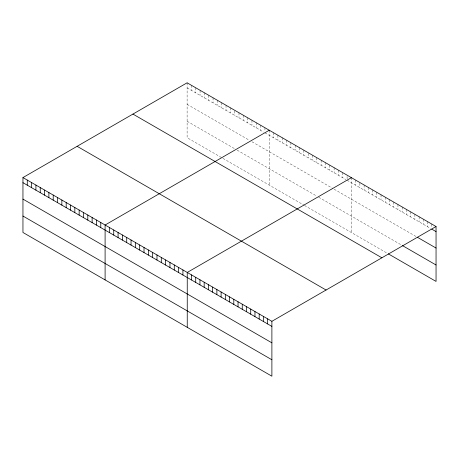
<?xml version="1.0" encoding="UTF-8"?>
<svg xmlns="http://www.w3.org/2000/svg" width="459" height="459" viewBox="0 0 459 459"><rect width="100%" height="100%" fill="white"/><g stroke="black" fill="none" stroke-linecap="round" stroke-linejoin="round"><path stroke-width="0.34" stroke-dasharray="2.29 1.72" d="M187.111 82.804L187.111 137.694L221.703 157.667M187.111 87.893L263.701 132.112M264.941 132.829L345.851 179.544M347.09 180.255L430.611 228.473M187.111 104.331L249.495 140.345M251.968 141.774L332.884 188.488M334.118 189.2L416.703 236.884M187.111 121.262L234.675 148.722M237.142 150.145L316.825 196.148M318.678 197.221L401.591 245.089M222.936 158.378L303.852 205.093M304.472 205.448L387.683 253.494M431.816 224.084L431.816 227.899M427.587 221.64L427.587 226.729M423.353 219.195L423.353 224.285M419.124 216.751L419.124 221.846M414.89 214.307L414.89 219.402M410.656 211.863L410.656 216.958M406.427 209.424L406.427 214.514M402.193 206.98L402.193 212.069M397.964 204.536L397.964 209.625M393.73 202.092L393.73 207.181M389.502 199.648L389.502 204.743M385.267 197.204L385.267 202.299M381.033 194.759L381.033 199.854M376.805 192.321L376.805 197.41M372.57 189.877L372.57 194.966M368.342 187.433L368.342 192.522M364.107 184.988L364.107 190.083M359.873 183.181L359.873 187.639M355.645 180.1L355.645 185.195M351.41 177.662L351.41 232.552M347.09 176.434L347.09 178.981M342.764 172.664L342.764 177.759M338.438 170.169L338.438 175.263M334.118 167.673L334.118 172.768M329.791 165.177L329.791 170.272M325.471 162.681L325.471 167.776M321.145 160.185L321.145 165.28M316.825 157.689L316.825 162.779M312.499 155.194L312.499 160.283M308.173 153.335L308.173 157.787M303.852 150.202L303.852 155.291M299.526 147.706L299.526 152.795M295.206 145.21L295.206 150.3M290.88 142.715L290.88 147.804M286.559 140.213L286.559 145.308M282.233 137.717L282.233 142.812M277.907 135.221L277.907 140.316M273.587 132.726L273.587 137.82M269.261 130.23L269.261 185.126M264.941 127.734L264.941 131.555M260.614 125.238L260.614 130.333M256.294 122.742L256.294 127.832M251.968 120.247L251.968 125.336M247.642 117.751L247.642 122.84M243.322 115.255L243.322 120.344M238.996 112.759L238.996 117.848M234.675 110.9L234.675 115.352M230.349 107.767L230.349 112.857M226.029 105.266L226.029 110.361M221.703 102.77L221.703 107.865M217.377 100.274L217.377 105.369M213.056 97.778L213.056 102.873M208.73 95.283L208.73 100.378M204.41 92.787L204.41 97.882M200.084 90.291L200.084 95.386M195.763 87.795L195.763 92.884M191.437 85.299L191.437 90.389"/><path stroke-width="0.69" d="M22.95 177.581L271.889 321.306L271.889 376.196L22.95 232.478L22.95 177.581L187.111 82.804L436.05 226.522L436.05 281.419L388.291 253.844M269.261 130.23L105.1 225.008L105.1 279.904M351.41 177.662L187.249 272.439L187.249 327.33M271.889 321.306L436.05 226.522M431.816 229.173L436.05 231.617M417.311 237.228L436.05 248.049M402.193 245.439L436.05 264.986M132.938 114.079L381.877 257.803M77.123 146.306L326.062 290.025M22.95 182.676L271.889 326.395M22.95 199.108L271.889 342.833M22.95 216.04L271.889 359.764M267.654 318.862L267.654 323.951M263.42 316.417L263.42 321.507M259.192 313.973L259.192 319.068M254.957 311.529L254.957 316.624M250.729 309.085L250.729 314.18M246.494 306.646L246.494 311.736M242.26 304.202L242.26 309.291M238.032 301.758L238.032 306.847M233.797 299.314L233.797 304.409M229.569 296.87L229.569 301.965M225.335 294.426L225.335 299.52M221.106 291.987L221.106 297.076M216.872 289.543L216.872 294.632M212.637 287.099L212.637 292.188M208.409 284.655L208.409 289.744M204.175 282.21L204.175 287.305M199.946 279.766L199.946 284.861M195.712 277.322L195.712 282.417M191.478 274.884L191.478 279.973M182.923 269.944L182.923 275.033M178.603 267.448L178.603 272.537M174.277 264.952L174.277 270.041M169.956 262.45L169.956 267.545M165.63 259.955L165.63 265.05M161.304 257.459L161.304 262.554M156.984 254.963L156.984 260.058M152.658 252.467L152.658 257.562M148.337 249.971L148.337 255.066M144.011 247.476L144.011 252.57M139.691 244.98L139.691 250.069M135.365 242.484L135.365 247.573M131.039 239.988L131.039 245.077M126.718 237.492L126.718 242.582M122.392 234.997L122.392 240.086M118.072 232.501L118.072 237.59M113.746 230.005L113.746 235.094M109.42 227.503L109.42 232.598M100.773 222.512L100.773 227.607M96.453 220.016L96.453 225.111M92.127 217.52L92.127 222.615M87.807 215.024L87.807 220.119M83.481 212.528L83.481 217.623M79.155 210.033L79.155 215.122M74.834 207.537L74.834 212.626M70.508 205.041L70.508 210.13M66.188 202.545L66.188 207.634M61.862 200.049L61.862 205.139M57.541 197.554L57.541 202.643M53.215 195.058L53.215 200.147M48.889 192.556L48.889 197.651M44.569 190.06L44.569 195.155M40.243 187.565L40.243 192.66M35.922 185.069L35.922 190.164M31.596 182.573L31.596 187.668M27.276 180.077L27.276 185.172"/></g></svg>
